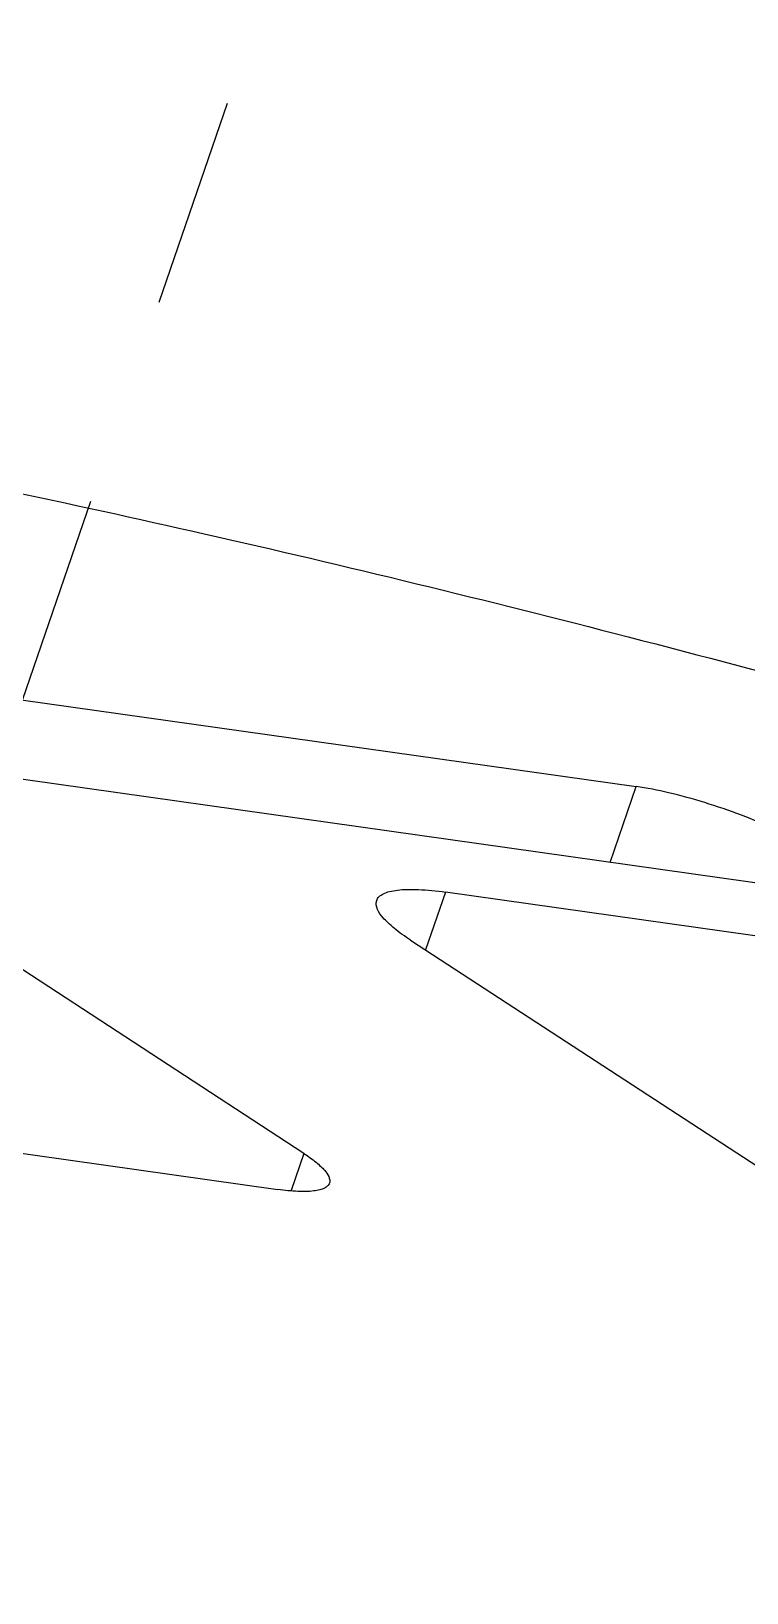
# Model space of a CAD drawing. Header units: millimetres. Extents: x 0 to 420, y 0 to 297.
# Drawn here: x 101.21 to 109.06, y 176.97 to 194.12 of the extents above; entities that cross this region are included whole.
import ezdxf

# ---------------------------------------------------------------- set-up
doc = ezdxf.new("R2010")
doc.units = ezdxf.units.MM
doc.header["$LTSCALE"] = 23.1
doc.linetypes.add('DASHED', pattern=[0.2, 0.1, -0.1])
doc.layers.get('0').update_dxf_attribs({"linetype": 'CONTINUOUS'})

msp = doc.modelspace()

# ---------------------------------------------------------------- linework, layer by layer
at = {"color": 4, "linetype": 'DASHED'}
msp.add_line((110.859, 215.173), (97.979, 177.658), dxfattribs=at)
at = {"color": 7, "linetype": 'CONTINUOUS'}
for p, q in [((88.864, 188.502), (107.848, 185.824)), ((109.553, 184.711), (90.57, 187.389)), ((104.201, 181.796), (99.298, 184.995)), ((111.449, 183.862), (105.754, 184.666)), ((105.372, 184.138), (110.276, 180.939)), ((100.818, 181.837), (103.915, 181.4))]:
    msp.add_line(p, q, dxfattribs=at)
at = {"color": 9, "linetype": 'CONTINUOUS'}
for p, q in [((107.562, 184.992), (107.848, 185.824)), ((105.754, 184.666), (105.536, 184.031)), ((104.201, 181.796), (104.061, 181.39))]:
    msp.add_line(p, q, dxfattribs=at)
at = {"color": 7, "linetype": 'CONTINUOUS'}
for points, knots in [([(98.659, 189.535), (100.146, 189.249), (103.191, 188.605), (107.828, 187.475), (112.611, 186.164), (119.124, 184.191), (127.158, 181.418), (133.462, 178.878), (136.531, 177.536)], [0, 0, 0, 0, 0.114165, 0.23456, 0.359687, 0.487972, 0.747482, 1, 1, 1, 1]), ([(110.119, 184.781), (110.125, 184.796), (110.123, 184.837), (110.09, 184.897), (110.031, 184.962), (109.946, 185.034), (109.837, 185.111), (109.704, 185.191), (109.551, 185.272), (109.319, 185.384), (109.001, 185.516), (108.607, 185.651), (108.221, 185.757), (107.967, 185.807), (107.848, 185.824)], [0, 0, 0, 0, 0.01925, 0.044472, 0.078286, 0.121349, 0.173365, 0.233664, 0.301198, 0.374769, 0.534327, 0.70014, 0.859452, 1, 1, 1, 1]), ([(105, 184.573), (105.005, 184.589), (105.025, 184.619), (105.076, 184.652), (105.146, 184.675), (105.234, 184.69), (105.34, 184.697), (105.516, 184.694), (105.656, 184.679), (105.754, 184.666)], [0, 0, 0, 0, 0.060777, 0.133143, 0.223882, 0.335994, 0.470312, 0.626658, 1, 1, 1, 1]), ([(105.372, 184.138), (105.311, 184.178), (105.226, 184.238), (105.126, 184.325), (105.042, 184.41), (104.978, 184.51), (105, 184.573)], [0, 0, 0, 0, 0.371714, 0.527113, 0.661157, 1, 1, 1, 1]), ([(104.201, 181.796), (104.247, 181.766), (104.311, 181.721), (104.385, 181.656), (104.448, 181.592), (104.497, 181.517), (104.481, 181.47)], [0, 0, 0, 0, 0.371288, 0.526777, 0.661005, 1, 1, 1, 1]), ([(104.481, 181.47), (104.477, 181.458), (104.461, 181.435), (104.423, 181.411), (104.371, 181.393), (104.274, 181.377), (104.119, 181.376), (103.988, 181.39), (103.915, 181.4)], [0, 0, 0, 0, 0.06079, 0.133043, 0.223744, 0.335851, 0.626628, 1, 1, 1, 1]), ([(161.192, 159.264), (161.151, 159.145), (161.047, 158.912), (160.751, 158.466), (160.205, 157.962), (159.339, 157.48), (158.25, 157.094), (156.941, 156.804), (155.417, 156.61), (153.686, 156.513), (151.757, 156.513), (149.639, 156.612), (147.345, 156.808), (144.888, 157.101), (141.319, 157.632), (136.56, 158.534), (130.584, 159.932), (124.337, 161.643), (117.963, 163.627), (111.608, 165.839), (105.415, 168.229), (99.527, 170.743), (94.078, 173.321), (89.893, 175.533), (86.866, 177.3), (85.468, 178.175), (84.801, 178.61)], [0, 0, 0, 0, 0.004615, 0.009356, 0.019641, 0.031602, 0.045669, 0.062071, 0.080907, 0.1022, 0.125913, 0.151976, 0.180286, 0.21072, 0.243131, 0.313227, 0.389133, 0.469235, 0.551805, 0.635047, 0.71715, 0.796331, 0.870885, 0.939237, 0.970654, 1, 1, 1, 1])]:
    msp.add_open_spline(points, degree=3, knots=knots, dxfattribs=at)

doc.saveas('drawing.dxf')
